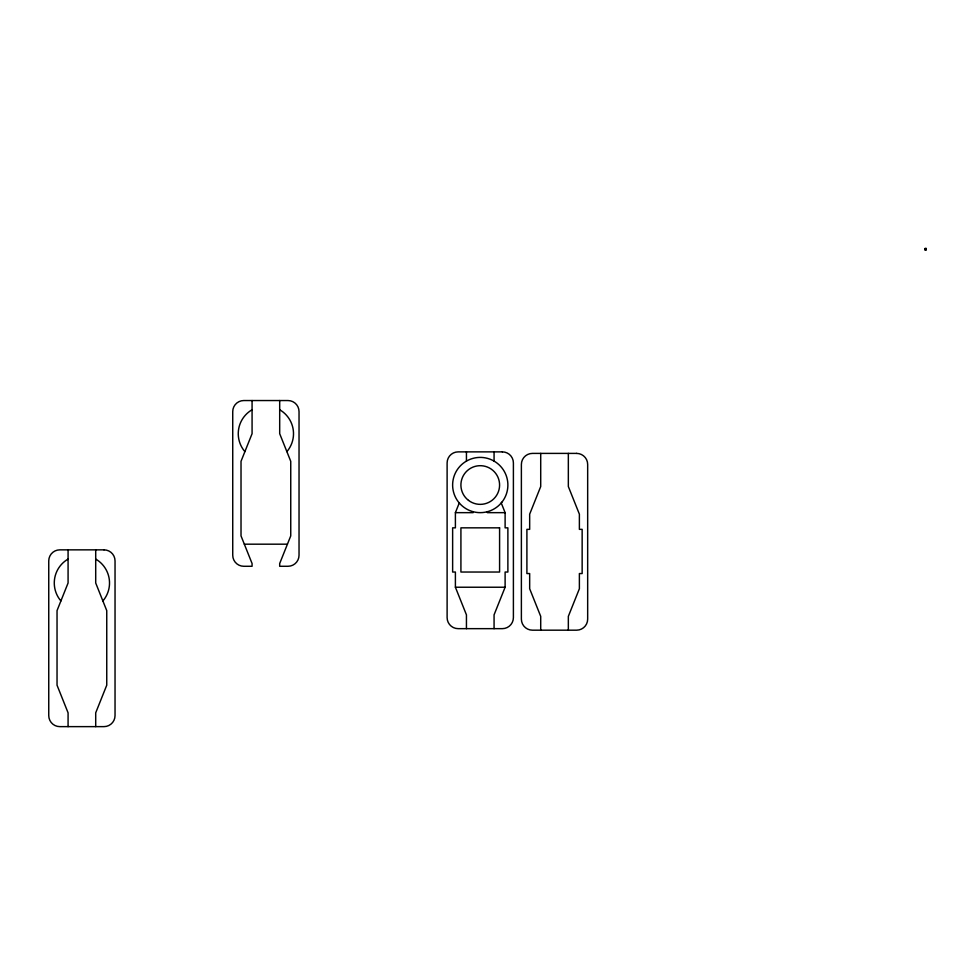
<?xml version="1.0" encoding="UTF-8"?>
<svg xmlns="http://www.w3.org/2000/svg" width="975" height="975" viewBox="0 0 975 975"><rect width="100%" height="100%" fill="white"/><g stroke="black" fill="none" stroke-linecap="round" stroke-linejoin="round"><path stroke-width="1.46" d="M466.44 628.656L466.44 614.847L455.398 587.23L455.398 572.033L452.632 572.033L452.632 527.841L455.398 527.841L455.398 512.655L459.286 502.917M501.223 502.917L505.111 512.655L505.111 527.841L507.878 527.841L507.878 572.033L505.111 572.033L505.111 587.23L494.069 614.847L494.069 628.656M102.863 600.893L103.813 599.808A27.617 27.617 0 0 0 95.708 559.077M286.845 451.583L287.796 450.511A27.617 27.617 0 0 0 279.691 409.768M926.055 248.381L926.189 249.149M455.398 512.655L473.107 512.655L473.107 511.704M505.111 512.655L487.403 512.655L487.403 511.704M244.335 544.184L287.43 544.184M455.398 587.23L505.111 587.23M244.92 451.583L243.969 450.511A27.617 27.617 0 0 1 252.074 409.768M60.925 600.893L59.987 599.808A27.617 27.617 0 0 1 68.079 559.077M926.25 248.491L926.25 250.039M925.592 248.491L925.592 250.039M925.507 248.479L925.507 250.027M924.848 248.479L924.848 250.027M568.34 453.399L568.34 486.537L579.382 514.166L579.382 529.352L582.148 529.352L582.148 573.556L579.382 573.556L579.382 588.742L568.34 616.358L568.34 630.179M540.711 453.399L540.711 486.537L529.669 514.166L529.669 529.352L526.902 529.352L526.902 573.556L529.669 573.556L529.669 588.742L540.711 616.358L540.711 630.179M494.069 451.876L494.069 461.102M466.44 451.876L466.44 461.102M279.691 400.542L279.691 433.692L290.745 461.309L290.745 535.897L279.691 563.513L279.691 566.28L287.978 566.28A11.054 11.054 0 0 0 299.033 555.226L299.033 411.596A11.054 11.054 0 0 0 287.978 400.542L243.787 400.542A11.054 11.054 0 0 0 232.733 411.596L232.733 555.226A11.054 11.054 0 0 0 243.787 566.28L252.074 566.28L252.074 563.513L241.02 535.897L241.02 461.309L252.074 433.692L252.074 400.542M95.708 549.851L95.708 583.001L106.75 610.618L106.75 685.193L95.708 712.822L95.708 726.631M68.079 549.851L68.079 583.001L57.037 610.618L57.037 685.193L68.079 712.822L68.079 726.631M502.174 501.845L499.785 504.562A27.617 27.617 0 0 1 460.724 504.562L458.335 501.845A27.617 27.617 0 0 1 461.589 464.661A27.617 27.617 0 0 1 498.92 464.661A27.617 27.617 0 0 1 502.174 501.845M502.357 451.876L458.153 451.876A11.054 11.054 0 0 0 447.111 462.93L447.111 617.614A11.054 11.054 0 0 0 458.153 628.656L502.357 628.656A11.054 11.054 0 0 0 513.398 617.614L513.398 462.93A11.054 11.054 0 0 0 502.357 451.876M576.627 453.399L532.423 453.399A11.054 11.054 0 0 0 521.381 464.441L521.381 619.125A11.054 11.054 0 0 0 532.423 630.179L576.627 630.179A11.054 11.054 0 0 0 587.669 619.125L587.669 464.441A11.054 11.054 0 0 0 576.627 453.399M499.59 527.841L460.919 527.841L460.919 572.033L499.59 572.033L499.59 527.841M103.996 549.851L59.804 549.851A11.054 11.054 0 0 0 48.75 560.893L48.75 715.577A11.054 11.054 0 0 0 59.804 726.631L103.996 726.631A11.054 11.054 0 0 0 115.038 715.577L115.038 560.893A11.054 11.054 0 0 0 103.996 549.851M468.487 500.37A19.329 19.329 0 0 0 499.419 487.549A19.329 19.329 0 0 0 472.851 467.159A19.329 19.329 0 0 0 468.487 500.37"/></g></svg>
